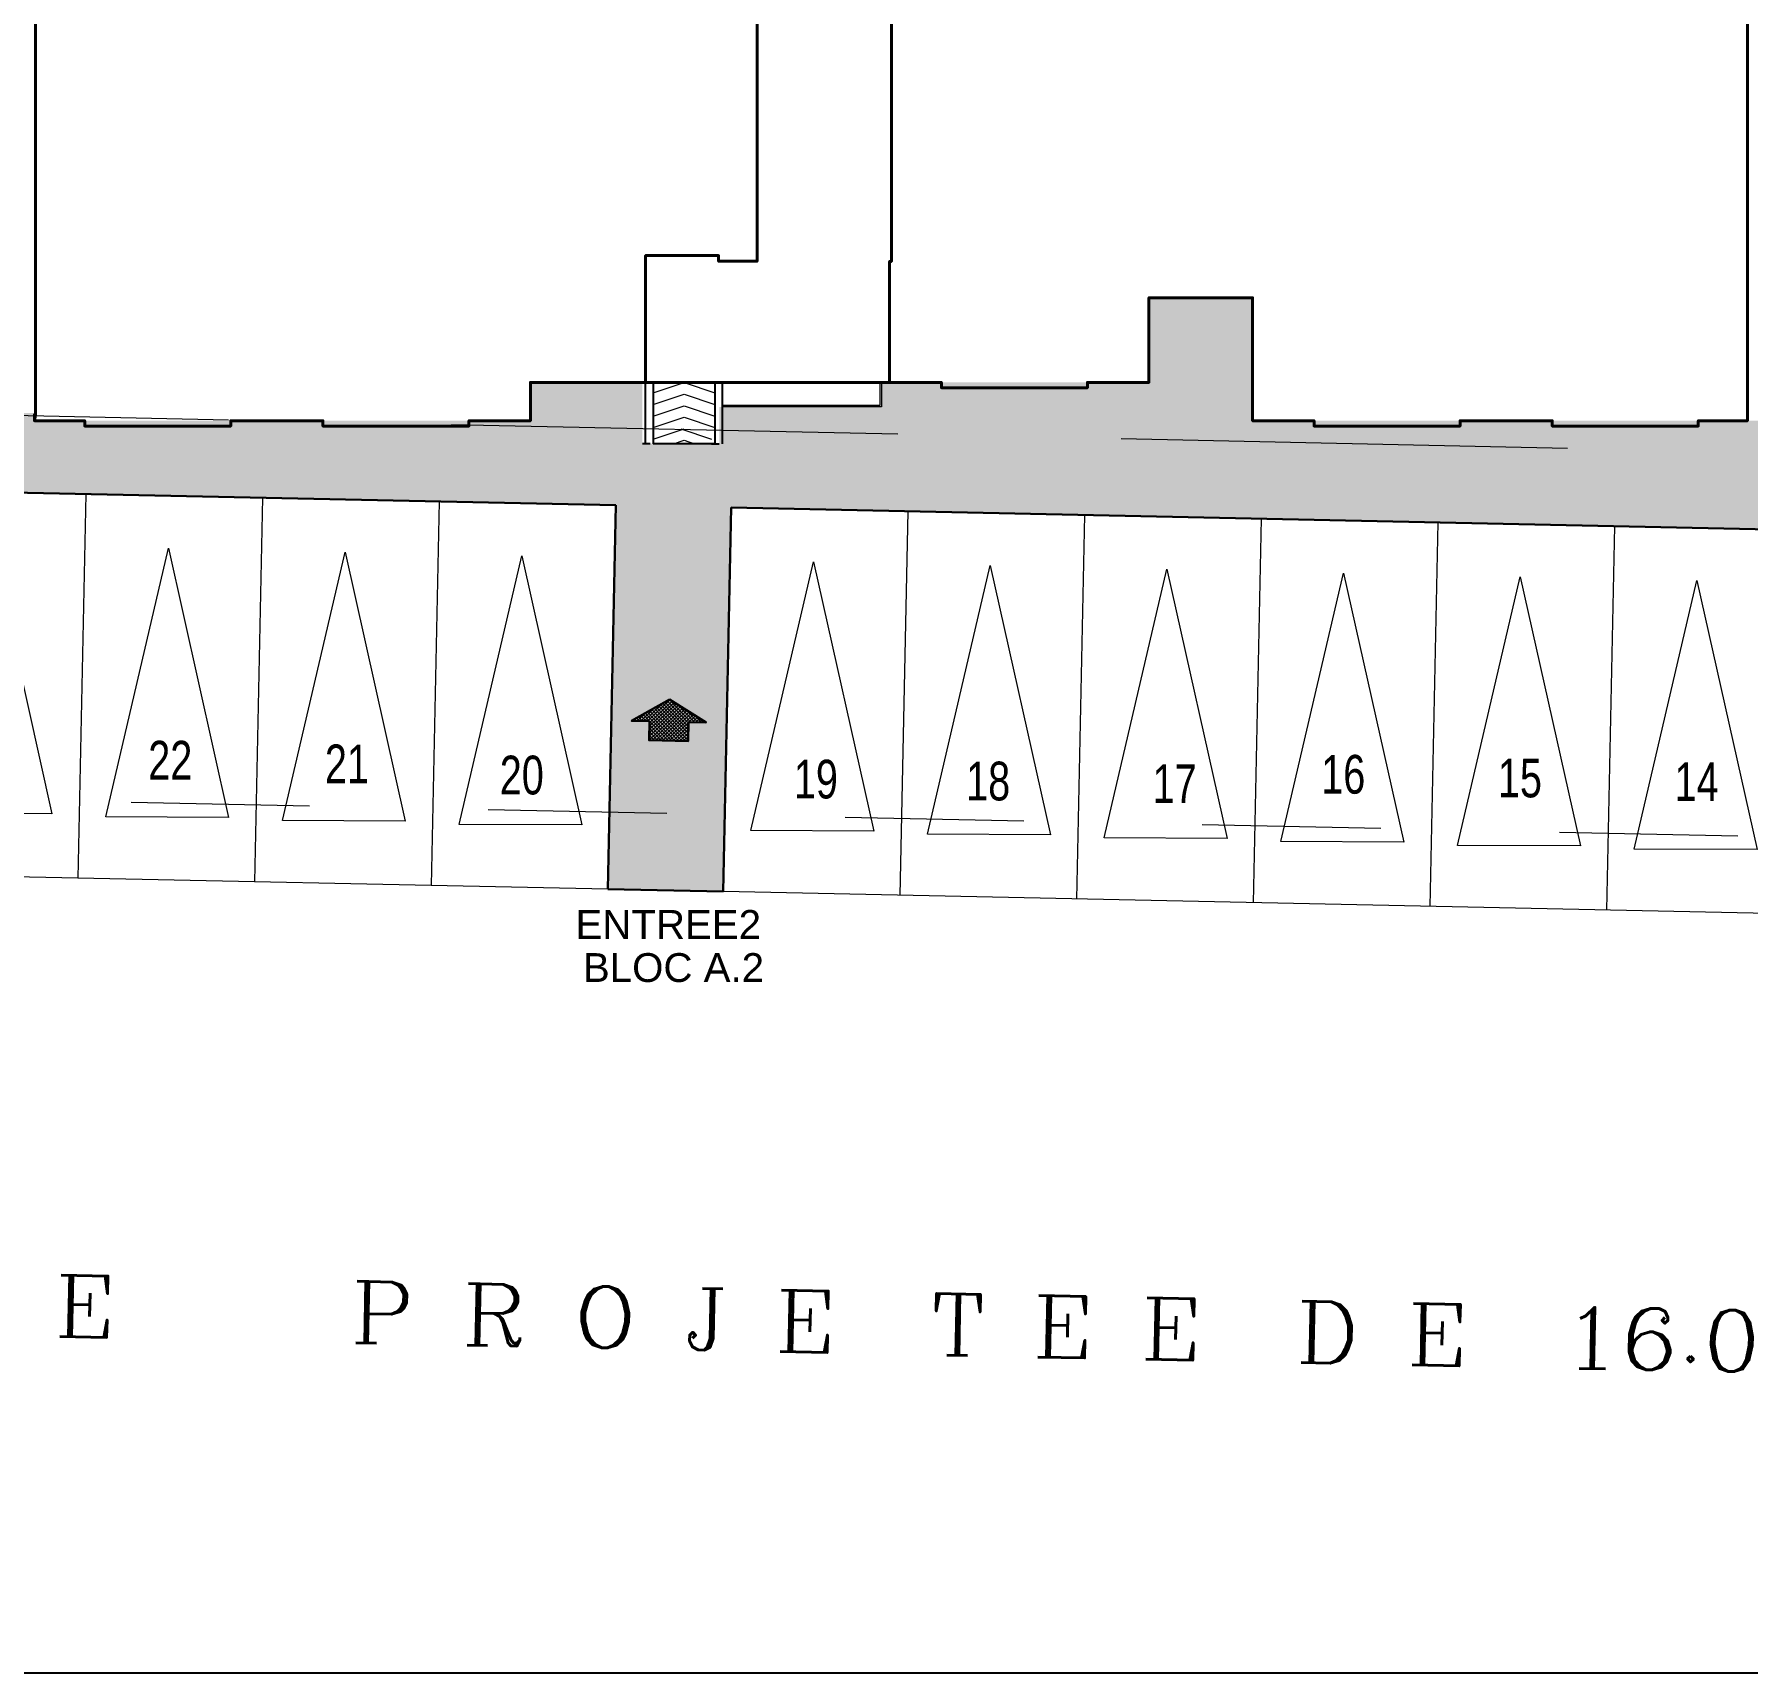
# Model space of a CAD drawing. Header units: millimetres. Extents: x 906 to 2482, y -1210 to -637.
# Drawn here: x 2056.714 to 2057.673, y -1200.721 to -1199.803 of the extents above; entities that cross this region are included whole.
import ezdxf

# ---------------------------------------------------------------- set-up
doc = ezdxf.new("R2010")
doc.units = ezdxf.units.MM
doc.linetypes.add('CONTINOUS', pattern=[0])
doc.linetypes.add('HIDDEN', pattern=[0.375, 0.25, -0.125])
doc.layers.add('autoblocan', color=7, linetype='Continuous', lineweight=13, true_color=0xe2d4c5)
for name, color, linetype, lineweight in [('ESCALIER', 7, 'Continuous', 20), ('inter2', 7, 'HIDDEN', 18), ('interrompu', 7, 'HIDDEN', 15), ('MUR 0.2', 7, 'Continuous', 20), ('MUR 0.25', 7, 'Continuous', 25), ('MUR 0.3', 7, 'Continuous', 30), ('PARKING', 7, 'Continuous', 20), ('POLYGONE MASSE', 7, 'Continuous', 40), ('POTEAUX HACHURE', 7, 'Continuous', 15), ('TEXTE', 7, 'Continuous', 20), ('VOITURE', 7, 'Continuous', 15)]:
    doc.layers.add(name, color=color, linetype=linetype, lineweight=lineweight)
doc.styles.add('ARIAL', font='arial.ttf')
doc.styles.add('RR', font='COMPLEX')
doc.styles.add('STYLE4', font='swisscl.ttf')

msp = doc.modelspace()

# ---------------------------------------------------------------- hatches: boundary and pattern name
at = {"layer": 'autoblocan', "linetype": 'CONTINOUS'}
h = msp.add_hatch(dxfattribs=at)
h.set_pattern_fill('147', color=256, scale=0.01505775264632591, angle=90, pattern_type=2)
h.set_pattern_definition([(90, (2009.33502698727, -1162.779580329238), (-0.01129331448474443, 0.01129331448474443), [0.01505775264632591, -0.007528876323162957]), (135, (2009.331262549108, -1162.779580329238), (-0.02258662531145854, 3.054778288267055e-18), [0.005323668448108527, -0.01064733689621705]), (225, (2009.331262549108, -1162.764522576592), (-3.054778288267055e-18, -0.02258662531145854), [0.005323668448108528, -0.01064733689621706]), (180, (2009.316204796462, -1162.779580329238), (-2.766064287101343e-18, -0.02258662896948887), [0.007528876323162957, -0.01505775264632591]), (180, (2009.327498110946, -1162.775815891077), (-2.766064287101343e-18, -0.02258662896948887), [0.007528876323162957, -0.01505775264632591]), (180, (2009.327498110946, -1162.768287014753), (-2.766064287101343e-18, -0.02258662896948887), [0.007528876323162957, -0.01505775264632591]), (180, (2009.316204796462, -1162.764522576592), (-2.766064287101343e-18, -0.02258662896948887), [0.007528876323162957, -0.01505775264632591])])
edge = h.paths.add_edge_path()
edge.add_line((2055.881430212045, -1199.988225061278), (2055.756670062937, -1199.86346491217))
edge.add_line((2055.756670062936, -1199.86346491217), (2055.756670062936, -1199.757465037386))
edge.add_line((2055.756670062936, -1199.757465037386), (2055.711496804997, -1199.757465037386))
edge.add_line((2055.711496804997, -1199.757465037386), (2055.711496804997, -1199.686951587704))
edge.add_line((2055.711496804997, -1199.686951587704), (2055.668653274074, -1199.686951587704))
edge.add_line((2055.668653274074, -1199.686951587704), (2055.668409874722, -1199.80330210848))
edge.add_line((2055.668409874721, -1199.80330210848), (2055.465125095715, -1199.802438838829))
edge.add_arc((2055.464851051229, -1199.866971482579), 0.06453322562705721, 89.75668906222518, 164.296784975655)
edge.add_arc((2055.77547416974, -1199.954302510813), 0.3871993537624124, 164.2967849755345, 268.7940212454076)
edge.add_line((2055.767324883353, -1200.341416097097), (2055.776997697599, -1200.341619723464))
edge.add_arc((2055.779170840636, -1200.238389433789), 0.1032531610032558, 268.7940212453565, 358.7940576040249)
edge.add_line((2055.88240113169, -1200.240562511318), (2055.886561935402, -1200.042906895026))
edge.add_line((2055.886561935402, -1200.042906895026), (2056.183349022184, -1200.049154492921))
edge.add_line((2056.183349022184, -1200.049154492921), (2056.178821777333, -1200.264217599285))
edge.add_line((2056.178821777333, -1200.264217599285), (2056.243340709242, -1200.26557577274))
edge.add_line((2056.243340709242, -1200.26557577274), (2056.247867954094, -1200.050512666376))
edge.add_line((2056.247867954094, -1200.050512666376), (2056.446432427331, -1200.05469260223))
edge.add_line((2056.446432427331, -1200.05469260223), (2056.446432427331, -1200.015597939895))
edge.add_line((2056.446432427331, -1200.015597939895), (2056.436420039542, -1200.015597939895))
edge.add_line((2056.436420039542, -1200.015597939895), (2056.436420039542, -1200.000540187249))
edge.add_line((2056.436420039542, -1200.000540187249), (2056.296598050683, -1200.000540187249))
edge.add_line((2056.296598050683, -1200.000540187249), (2056.296603256364, -1199.926111794325))
edge.add_line((2056.296603256364, -1199.926111794325), (2056.227550102102, -1199.926111794325))
edge.add_line((2056.227550102102, -1199.926111794325), (2056.227550102102, -1199.952938673096))
edge.add_line((2056.227550102102, -1199.952938673096), (2056.173984835948, -1199.952938673096))
edge.add_line((2056.173984835948, -1199.952938673096), (2056.173984835948, -1199.939171455895))
edge.add_line((2056.173984835948, -1199.939171455895), (2056.169682620905, -1199.939171455895))
edge.add_line((2056.169682620905, -1199.939171455895), (2056.169682620905, -1199.973589133208))
edge.add_line((2056.169682620905, -1199.973589133208), (2056.135264986615, -1199.973589133208))
edge.add_line((2056.135264986615, -1199.973589133208), (2056.135264986615, -1199.999249522743))
edge.add_line((2056.135264986615, -1199.999249522743), (2055.90079474008, -1199.999249522733))
edge.add_line((2055.900794740081, -1199.999249522733), (2055.881430212045, -1199.999249522733))
edge.add_line((2055.881430212045, -1199.999249522733), (2055.881430212045, -1199.988225061278))
edge = h.paths.add_edge_path(flags=16)
edge.add_line((2055.800748236533, -1200.031046785738), (2055.796493693765, -1200.233155400135))
edge.add_arc((2055.77547416974, -1199.954302510813), 0.2796439777174061, 166.4213037414357, 274.31072021870835, ccw=False)
edge.add_line((2055.503646698688, -1199.888647501443), (2055.659008712957, -1199.889307262161))
edge.add_line((2055.659008712957, -1199.889307262161), (2055.800748236533, -1200.031046785738))
h.paths.add_polyline_path([(2057.925464835144, -1200.019900327025), (2057.395813993865, -1200.019900327025), (2057.395813993865, -1199.951064747552), (2057.3377340908, -1199.951064747552), (2057.3377340908, -1199.998388477417), (2057.188017007345, -1199.998388477417), (2057.188017007345, -1200.012156502301), (2057.097142387173, -1200.012154040997), (2057.097142387173, -1200.032804261755), (2057.092840172131, -1200.032804261755), (2057.058422537841, -1200.032804261755), (2057.054120322799, -1200.032804261755), (2057.054120322799, -1199.998388477417), (2056.991443074897, -1199.998388477417), (2056.991405779935, -1200.019900154937), (2056.713697798986, -1200.019900154937), (2056.713697798986, -1200.015597939895), (2056.446432427331, -1200.015597939895), (2056.446432427331, -1200.05469260223), (2057.039300185513, -1200.06717292743), (2057.034772940662, -1200.282236033794), (2057.099291872571, -1200.28359420725), (2057.103819117422, -1200.068531100885), (2057.925464835144, -1200.085827379212)])
h.paths.add_polyline_path([(2058.684326943746, -1200.055178017124), (2058.647758571031, -1200.055178017124), (2058.647758571031, -1200.033666941915), (2058.52514544234, -1200.033666941915), (2058.52514544234, -1200.055178017124), (2058.374567915876, -1200.055178017124), (2058.374567915876, -1199.99245563683), (2058.180968238995, -1199.99245563683), (2058.180968238995, -1199.966642647735), (2058.084168400555, -1199.966642647735), (2058.084168400555, -1200.032806362969), (2057.940044196653, -1200.032806362969), (2057.940044196654, -1200.019900327025), (2057.925464835144, -1200.019900327025), (2057.925464835144, -1200.085827379212), (2058.093109406696, -1200.089356427203), (2058.088582161845, -1200.304419533566), (2058.153101093754, -1200.305777707022), (2058.157628338606, -1200.090714600658), (2058.684326943746, -1200.10180201397)])
at = {"layer": 'POTEAUX HACHURE'}
h = msp.add_hatch(dxfattribs=at)
h.set_pattern_fill('ANSI37', color=256, scale=0.0004302215041807405, angle=178.8194135425784)
h.set_pattern_definition([(223.8194135425784, (2117.850456774433, -1236.314006831567), (0.0009457692309718426, -0.00098557034926191), []), (313.8194135425784, (2117.850456774433, -1236.314006831567), (0.00098557034926191, 0.0009457692309718426), [])])
h.paths.add_polyline_path([(2057.06931353784, -1200.176060368169), (2057.048110218164, -1200.187987964124), (2057.058104120789, -1200.188193918843), (2057.057885851122, -1200.198785401323), (2057.079809758327, -1200.199237210023), (2057.080027500579, -1200.188671320288), (2057.089801520657, -1200.188872743659)])

# ---------------------------------------------------------------- linework, layer by layer
at = {"layer": 'ESCALIER'}
for p, q in [((2057.06024134967, -1200.004356725234), (2057.077450295882, -1199.998548562839)), ((2057.077450295882, -1199.998548562839), (2057.094658854894, -1200.00435663919)), ((2057.06024134967, -1200.010810219885), (2057.077450295882, -1200.00500205749)), ((2057.077450295882, -1200.00500205749), (2057.094658854894, -1200.010810133841)), ((2057.06024134967, -1200.017263671514), (2057.077450295882, -1200.01145550912)), ((2057.06024134967, -1200.023717166166), (2057.077450295882, -1200.017908960749)), ((2057.077450295882, -1200.01145550912), (2057.094658854894, -1200.01726358547)), ((2057.077450295882, -1200.017908960749), (2057.094658854894, -1200.023717080122)), ((2057.060241349448, -1200.030170617795), (2057.077450295659, -1200.0243624554)), ((2057.075631613119, -1200.0243624554), (2057.092840172131, -1200.030170531751)), ((2057.071559143536, -1200.032804261755), (2057.077450295659, -1200.030815907029)), ((2057.077450295659, -1200.030815907029), (2057.08334140476, -1200.032804261755))]:
    msp.add_line(p, q, dxfattribs=at)
msp.add_lwpolyline([(2057.188017007345, -1199.998389113013), (2057.188017007345, -1200.012156502301), (2057.098961069936, -1200.012154090256)], dxfattribs=at)
at = {"layer": 'inter2', "ltscale": 0.1}
msp.add_line((2059.067281706647, -1200.28199023484), (2055.79676816248, -1200.213143393302), dxfattribs=at)
at = {"layer": 'inter2'}
msp.add_lwpolyline([(2059.071808951498, -1200.066927128477), (2055.889139246158, -1199.999929467738), (2055.711401026925, -1199.818164972078), (2055.713530452423, -1198.800250325931)], dxfattribs=at)
at = {"layer": 'interrompu', "ltscale": 0.2}
msp.add_lwpolyline([(2057.187156564337, -1199.998389113013), (2057.187156564337, -1200.011296059293), (2057.098961069936, -1200.011293648331)], dxfattribs=at)
at = {"layer": 'MUR 0.2'}
for p, q in [((2056.713912909739, -1199.76606946747), (2056.713912909739, -1200.015597939895)), ((2056.713912909739, -1200.015597939895), (2056.713697798986, -1200.015597939895))]:
    msp.add_line(p, q, dxfattribs=at)
at = {"layer": 'MUR 0.25'}
for p, q in [((2057.055939005339, -1200.032804261755), (2057.055939005339, -1199.998389113013)), ((2057.060241220381, -1199.998386584443), (2057.060241220381, -1200.032804261755)), ((2057.098961069713, -1200.032804261755), (2057.098961069713, -1199.998389113013)), ((2057.058422537841, -1200.032804261755), (2057.054120322799, -1200.032804261755)), ((2057.092840172131, -1200.032804261755), (2057.097142387173, -1200.032804261755))]:
    msp.add_line(p, q, dxfattribs=at)
at = {"layer": 'MUR 0.25', "color": 7}
msp.add_lwpolyline([(2059.336686247098, -1198.177684526005), (2054.329835464556, -1198.177684526005), (2054.329835464556, -1200.720991789033), (2059.336686247098, -1200.720991789033)], close=True, dxfattribs=at)
msp.add_lwpolyline([(2059.336686247098, -1198.177684526005), (2054.329835464556, -1198.177684526005), (2054.329835464556, -1200.720991789033), (2059.336686247098, -1200.720991789033)], close=True, dxfattribs=at)
at = {"layer": 'MUR 0.25'}
msp.add_lwpolyline([(2057.060241220381, -1199.998386584443), (2057.094658854671, -1199.998386584443), (2057.094658854671, -1200.032804261755), (2057.060241220381, -1200.032804261755)], dxfattribs=at)
at = {"layer": 'MUR 0.3'}
for p, q in [((2057.039300185513, -1200.06717292743), (2056.247867954094, -1200.050512666376)), ((2057.039300185513, -1200.06717292743), (2057.034772940662, -1200.282236033794)), ((2057.103819117422, -1200.068531100885), (2057.099291872571, -1200.28359420725)), ((2058.093109406696, -1200.089356427203), (2057.103819117422, -1200.068531100885)), ((2057.099291872571, -1200.28359420725), (2057.034772940662, -1200.282236033794))]:
    msp.add_line(p, q, dxfattribs=at)
at = {"layer": 'MUR 0.3', "lineweight": 30}
msp.add_lwpolyline([(2057.06931353784, -1200.176060368169), (2057.048110218164, -1200.187987964124), (2057.058104120789, -1200.188193918843), (2057.057885851122, -1200.198785401323), (2057.079809758327, -1200.199237210023), (2057.080027500579, -1200.188671320288), (2057.089801520657, -1200.188872743659)], close=True, dxfattribs=at)
at = {"layer": 'PARKING'}
for p, q in [((2056.742513098731, -1200.060925329535), (2056.737985853879, -1200.275988435899)), ((2056.841442127658, -1200.063007862167), (2056.836914882807, -1200.278070968531)), ((2056.940371156586, -1200.065090394798), (2056.935843911734, -1200.280153501162)), ((2057.20274814635, -1200.070613633517), (2057.198220901498, -1200.285676739881)), ((2057.301677175277, -1200.072696166149), (2057.297149930426, -1200.287759272513)), ((2057.400606204204, -1200.074778698781), (2057.396078959353, -1200.289841805145)), ((2057.499535233132, -1200.076861231412), (2057.495007988281, -1200.291924337776)), ((2057.59846426206, -1200.078943764044), (2057.593937017208, -1200.294006870408)), ((2057.034772940662, -1200.282236033794), (2056.243340709242, -1200.26557577274)), ((2058.088582161845, -1200.304419533566), (2057.099291872571, -1200.28359420725))]:
    msp.add_line(p, q, dxfattribs=at)
at = {"layer": 'POLYGONE MASSE'}
for points in [[(2057.672876644363, -1199.766077269212), (2057.672876644363, -1200.019908429922), (2057.645342468095, -1200.019907956678), (2057.645342468095, -1200.022919507203), (2057.563600382301, -1200.022919507203), (2057.563600382301, -1200.019908429922), (2057.511973801799, -1200.019908429922), (2057.511973801799, -1200.022920238584), (2057.430231716005, -1200.022920238584), (2057.430231716005, -1200.019908429922), (2057.39581399567, -1200.019908429922), (2057.39581399567, -1199.951072850449), (2057.337734092606, -1199.951072850449), (2057.337734092606, -1199.998397215909), (2057.303316372271, -1199.998397215909), (2057.303316372271, -1200.001408293175), (2057.221574286477, -1200.001409024552), (2057.221574286477, -1199.998397215909), (2057.192534334945, -1199.998397215909), (2057.192534334945, -1199.930635430659), (2057.193609888705, -1199.930635430659), (2057.193609888705, -1199.699393270503)], [(2057.118321126459, -1199.7424082063), (2057.118321126459, -1199.927402043104), (2057.118321126459, -1199.930628216037), (2057.09681005125, -1199.930628216037), (2057.09681005125, -1199.927402043104), (2057.055939008353, -1199.927402043104), (2057.055939008353, -1199.998390001287), (2056.991443077687, -1199.998389365692), (2056.991405782725, -1200.019901043212), (2056.956988062391, -1200.019901043212), (2056.956988062391, -1200.022912120497), (2056.875245976596, -1200.022912120497), (2056.875245976596, -1200.019901043212), (2056.823619396095, -1200.019901043252), (2056.823619396095, -1200.022912593781), (2056.741877310301, -1200.022912851874), (2056.741877310301, -1200.019901043212), (2056.713697801777, -1200.019901043212), (2056.713697801777, -1200.016459744422), (2056.714343134033, -1200.016459744422), (2056.714343134033, -1199.766070355745)], [(2056.714336763965, -1199.76606946747), (2056.714343131242, -1200.016458856147), (2056.713697798986, -1200.019899681693), (2056.741885137541, -1200.019899681693), (2056.74187730751, -1200.022911232217), (2056.823619393304, -1200.022911232262), (2056.823619393304, -1200.019900154937), (2056.875245973804, -1200.019900154937), (2056.875245973806, -1200.022911232222), (2056.9569880596, -1200.022911232222), (2056.9569880596, -1200.019900154937), (2056.991405779935, -1200.019900154937), (2056.991405779935, -1199.998389113013), (2057.055939005562, -1199.998389113013), (2057.192749443891, -1199.998389113013), (2057.221574284672, -1199.998389112992), (2057.221574284672, -1200.001400190278), (2057.303316370466, -1200.001400190278), (2057.303316370466, -1199.998389112992), (2057.3377340908, -1199.998389113012), (2057.3377340908, -1199.951064747552), (2057.395813993865, -1199.951064747552), (2057.395813993865, -1200.019900327025), (2057.430231714199, -1200.019900327025), (2057.430231714199, -1200.022912135687), (2057.511973799994, -1200.022912135687), (2057.511973799994, -1200.019900327025), (2057.563600208407, -1200.019900327025), (2057.563600380496, -1200.022911404306), (2057.64534246629, -1200.022911404306), (2057.64534246629, -1200.019900327025), (2057.672876642558, -1200.019900327025), (2057.672876642558, -1199.766069166315)]]:
    msp.add_lwpolyline(points, dxfattribs=at)
at = {"layer": 'VOITURE'}
for points in [[(2056.723512610665, -1200.239981951215), (2056.654675212778, -1200.23966547315), (2056.689787300315, -1200.089247551588)], [(2056.822441639592, -1200.242064483846), (2056.753604241705, -1200.241748005781), (2056.788716329243, -1200.09133008422)], [(2056.92137066852, -1200.244147016478), (2056.852533270632, -1200.243830538413), (2056.887645358171, -1200.093412616851)], [(2057.020299697448, -1200.24622954911), (2056.95146229956, -1200.245913071045), (2056.986574387098, -1200.095495149483)], [(2057.183747658284, -1200.249670255197), (2057.114910260397, -1200.249353777132), (2057.150022347934, -1200.09893585557)], [(2057.282676687211, -1200.251752787829), (2057.213839289324, -1200.251436309764), (2057.248951376861, -1200.101018388202)], [(2057.381605716139, -1200.253835320461), (2057.312768318252, -1200.253518842396), (2057.34788040579, -1200.103100920833)], [(2057.480534745067, -1200.255917853092), (2057.411697347179, -1200.255601375027), (2057.446809434717, -1200.105183453465)], [(2057.579463773994, -1200.258000385724), (2057.510626376106, -1200.257683907659), (2057.545738463644, -1200.107265986097)], [(2057.678392802922, -1200.260082918356), (2057.609555405034, -1200.259766440291), (2057.644667492572, -1200.109348518729)]]:
    msp.add_lwpolyline(points, close=True, dxfattribs=at)

# ---------------------------------------------------------------- texts
at = {"layer": 'TEXTE'}
for s, height, style, p in [('22', 0.02165537593577442, 'STYLE4', (2056.777391421451, -1200.220806793852)), ('21', 0.02165537593577442, 'STYLE4', (2056.876323437667, -1200.222889754286)), ('20', 0.02165537593577442, 'STYLE4', (2056.974241883268, -1200.22912109091)), ('19', 0.02165537593577442, 'STYLE4', (2057.138927703961, -1200.231398418855)), ('18', 0.02165537593577442, 'STYLE4', (2057.235387429628, -1200.23248119284)), ('16', 0.02165537593577442, 'STYLE4', (2057.434243623968, -1200.228704245667)), ('15', 0.02165537593577442, 'STYLE4', (2057.533174349519, -1200.230773094836)), ('14', 0.02165537593577442, 'STYLE4', (2057.632105032048, -1200.232842288182)), ('17', 0.02165537593577442, 'STYLE4', (2057.339807523439, -1200.233943472711)), ('ENTREE2', 0.01613330640677777, 'ARIAL', (2057.016641545838, -1200.310024869173, 0.005967301329438125)), ('BLOC A.2', 0.01613330640677777, 'ARIAL', (2057.020806865427, -1200.334166805492))]:
    msp.add_text(s, height=height, dxfattribs=dict(at, style=style)).set_placement(p)
at = {"layer": 'TEXTE', "linetype": 'Continuous', "style": 'RR', "width": 1.111111}
msp.add_text('V O I E    P R O J E  T E E  D E  16.00m', height=0.03441772033445924, rotation=358.7984549999975, dxfattribs=at).set_placement((2056.55914028599, -1200.529171504783))

doc.saveas('drawing.dxf')
